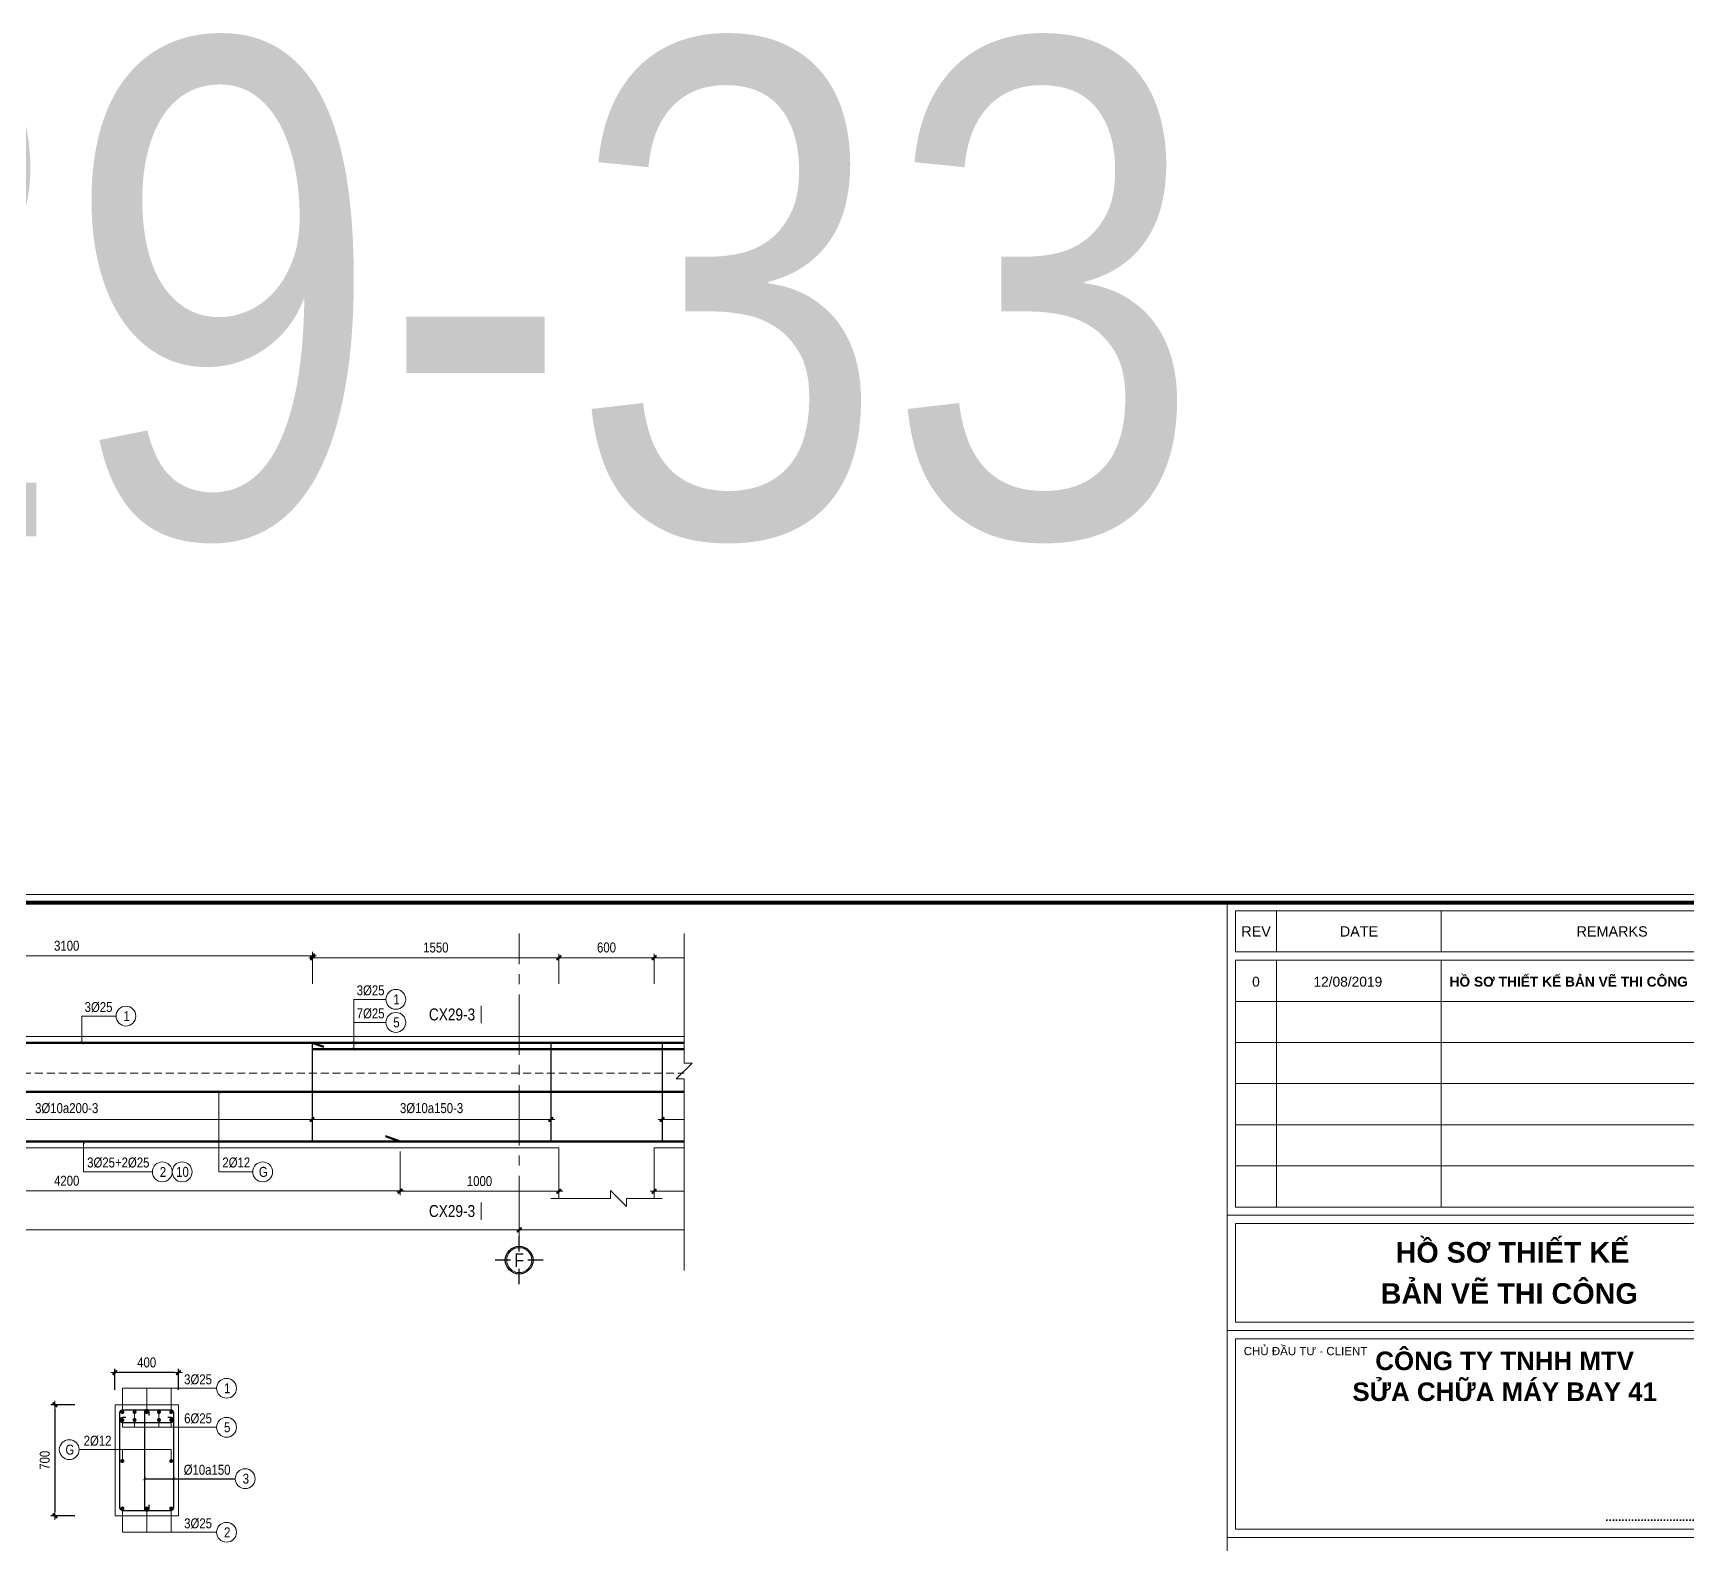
# Model space of a CAD drawing. Header units: millimetres. Extents: x 397144 to 8960116, y 345581 to 674207.
# Drawn here: x 5007547 to 5017964, y 613014 to 622534 of the extents above; entities that cross this region are included whole.
import ezdxf
from ezdxf.enums import TextEntityAlignment as Align
from ezdxf.xclip import XClip

# ---------------------------------------------------------------- set-up
doc = ezdxf.new("R2010")
doc.units = ezdxf.units.MM
doc.header["$XCLIPFRAME"] = 0
doc.header["$PDSIZE"] = -10
for name, pattern in [('CENTER2', [28.575, 19.05, -3.175, 3.175, -3.175]), ('DOT2', [0.125, 0, -0.125]), ('HIDDEN', [0.375, 0.25, -0.125])]:
    doc.linetypes.add(name, pattern=pattern)
doc.layers.get('0').update_dxf_attribs({"linetype": 'CONTINUOUS'})
doc.layers.get('Defpoints').update_dxf_attribs({"color": 12, "linetype": 'CONTINUOUS'})
for name, color, linetype, lineweight in [('2', 2, 'CONTINUOUS', 20), ('CDAI', 8, 'CONTINUOUS', 30), ('CTHEP', 2, 'CONTINUOUS', 50), ('DBAO', 3, 'CONTINUOUS', 20), ('DGIONG', 4, 'CONTINUOUS', 13), ('KTH', 150, 'CONTINUOUS', 5), ('Net khuat', 8, 'HIDDEN', 13), ('STICK', 1, 'CONTINUOUS', 9), ('TEXT', 7, 'CONTINUOUS', 15)]:
    doc.layers.add(name, color=color, linetype=linetype, lineweight=lineweight)
doc.layers.add('8', color=8, linetype='CONTINUOUS')
doc.layers.add('CHG_XX_Khung ten$0$TKTC', color=1, linetype='CONTINUOUS')
doc.styles.add('CHG_XX_Khung ten$0$A1 BORDER$0$ARIAL', font='arial.ttf')
doc.styles.add('CHG_XX_Khung ten$0$A1 BORDER$0$Title Block DD$0$ARIAL', font='arial.ttf')
doc.styles.add('CHG_XX_Khung ten$0$A1 BORDER$0$Title Block DD$0$Arial - Bold', font='arialbd.ttf', dxfattribs={"height": 2.5})
doc.styles.add('CHG_XX_Khung ten$0$arial', font='arial.ttf')
doc.styles.add('CHG_XX_Khung ten$0$Arial - Bold', font='arialbd.ttf')
doc.styles.add('CHG_XX_Khung ten$0$ArialB', font='arialbd.ttf')
doc.styles.add('HELVECONDENSE', font='VHELVCN_0.TTF')
doc.styles.add('Star-HelCon', font='VHELVCN_0.TTF')
doc.styles.add('TTP-HelCon', font='VHELVCN_0.TTF')
doc.styles.add('VNI-HELVE-CONDENSE', font='VHELVCN_0.TTF')
doc.dimstyles.new('kc-25', dxfattribs={"dimtxt": 62.5, "dimasz": 20, "dimexe": 20, "dimexo": 50, "dimgap": 25, "dimtad": 3, "dimdec": 0, "dimzin": 0, "dimdsep": 46, "dimtxsty": 'VNI-HELVE-CONDENSE', "dimblk": 'DIM', "dimcen": 2.5, "dimclrd": 256, "dimclre": 154, "dimclrt": 7, "dimaunit": 1, "dimadec": 0, "dimazin": 0, "dimtfac": 1, "dimtdec": 0, "dimtix": 1, "dimtmove": 0, "dimatfit": 3, "dimldrblk": 'DOT', "dimfxl": 1, "dimtolj": 1, "dimtzin": 0, "dimarcsym": 0})
doc.dimstyles.new('TTP-25', dxfattribs={"dimscale": 25, "dimtxt": 2.5, "dimasz": 1, "dimexe": 1, "dimexo": 1, "dimgap": 0.09, "dimtad": 0, "dimdec": 4, "dimrnd": 5, "dimzin": 9, "dimdsep": 46, "dimtxsty": 'TTP-HelCon', "dimblk": 'Stick1', "dimcen": 0.09, "dimdle": 1.5, "dimclrd": 256, "dimclre": 256, "dimclrt": 7, "dimadec": 0, "dimazin": 0, "dimtfac": 1, "dimtdec": 4, "dimtmove": 0, "dimatfit": 3, "dimldrblk": '_ArchTick1', "dimfxl": 1, "dimtvp": 1, "dimtolj": 1, "dimtzin": 0, "dimarcsym": 0})

# ---------------------------------------------------------------- blocks, each defined once
blk = doc.blocks.new('Stick1')
at = {"layer": 'STICK'}
h = blk.add_hatch(color=256, dxfattribs=at)
edge = h.paths.add_edge_path()
edge.add_line((0.3, 0.5), (-0.5, -0.3))
edge.add_arc((-0.4, -0.4), 0.141, 135, 315)
edge.add_line((-0.3, -0.5), (0.5, 0.3))
edge.add_arc((0.4, 0.4), 0.141, 315, 495)
blk.add_line((1, 0), (-1, 0), dxfattribs=at)
blk.add_lwpolyline([(0.3, 0.5), (-0.5, -0.3, 1), (-0.3, -0.5), (0.5, 0.3, 1), (0.3, 0.5, 1)], format="xyb", dxfattribs=at)
blk = doc.blocks.new('*D8674')
at = {"layer": 'Defpoints', "color": 0, "transparency": 16777216}
for p in [(5055807, 523471), (5053658, 523282), (5055807, 523282)]:
    blk.add_point(p, dxfattribs=at)
at = {"layer": 'KTH', "lineweight": -2, "transparency": 16777216}
for p, q in [((5053658, 523307), (5053658, 523496)), ((5053683, 523471), (5055782, 523471)), ((5055807, 523307), (5055807, 523496))]:
    blk.add_line(p, q, dxfattribs=at)
at = {"layer": 'KTH', "lineweight": -2, "transparency": 16777216, "xscale": 25, "yscale": 25, "zscale": 25, "rotation": 180}
blk.add_blockref('Stick1', (5053658, 523471), dxfattribs=at)
at = {"layer": 'KTH', "lineweight": -2, "transparency": 16777216, "xscale": 25, "yscale": 25, "zscale": 25}
blk.add_blockref('Stick1', (5055807, 523471), dxfattribs=at)
at = {"layer": 'KTH', "color": 7, "transparency": 16777216, "insert": (5054733, 523535), "char_height": 62.5, "attachment_point": 5, "style": 'TTP-HelCon'}
blk.add_mtext('\\A1;2150', dxfattribs=at)
blk = doc.blocks.new('_ArchTick1')
at = {"color": 0, "const_width": 3.81}
blk.add_lwpolyline([(-12.7, -12.7), (12.7, 12.7)], dxfattribs=at)
blk = doc.blocks.new('*D8675')
at = {"layer": 'Defpoints', "color": 0, "transparency": 16777216}
for p in [(5051503, 522526), (5051503, 522452), (5053008, 522509)]:
    blk.add_point(p, dxfattribs=at)
at = {"layer": 'KTH', "lineweight": -2, "transparency": 16777216}
for p, q in [((5051503, 522501), (5051503, 522427)), ((5052983, 522452), (5051528, 522452)), ((5053008, 522484), (5053008, 522427))]:
    blk.add_line(p, q, dxfattribs=at)
at = {"layer": 'KTH', "lineweight": -2, "transparency": 16777216, "xscale": 25, "yscale": 25, "zscale": 25, "rotation": 180}
blk.add_blockref('Stick1', (5051503, 522452), dxfattribs=at)
at = {"layer": 'KTH', "lineweight": -2, "transparency": 16777216, "xscale": 25, "yscale": 25, "zscale": 25}
blk.add_blockref('Stick1', (5053008, 522452), dxfattribs=at)
at = {"layer": 'KTH', "color": 7, "transparency": 16777216, "insert": (5052256, 522522), "char_height": 62.5, "attachment_point": 5, "style": 'TTP-HelCon'}
blk.add_mtext('\\A1;3Þ10a150-3', dxfattribs=at)
blk = doc.blocks.new('*D8676')
at = {"layer": 'Defpoints', "color": 0, "transparency": 16777216}
for p in [(5055807, 522526), (5053708, 522509), (5055807, 522452)]:
    blk.add_point(p, dxfattribs=at)
at = {"layer": 'KTH', "lineweight": -2, "transparency": 16777216}
for p, q in [((5053708, 522484), (5053708, 522427)), ((5053733, 522452), (5055782, 522452)), ((5055807, 522501), (5055807, 522427))]:
    blk.add_line(p, q, dxfattribs=at)
at = {"layer": 'KTH', "lineweight": -2, "transparency": 16777216, "xscale": 25, "yscale": 25, "zscale": 25, "rotation": 180}
blk.add_blockref('Stick1', (5053708, 522452), dxfattribs=at)
at = {"layer": 'KTH', "lineweight": -2, "transparency": 16777216, "xscale": 25, "yscale": 25, "zscale": 25}
blk.add_blockref('Stick1', (5055807, 522452), dxfattribs=at)
at = {"layer": 'KTH', "color": 7, "transparency": 16777216, "insert": (5054758, 522522), "char_height": 62.5, "attachment_point": 5, "style": 'TTP-HelCon'}
blk.add_mtext('\\A1;5Þ10a150-3', dxfattribs=at)
blk = doc.blocks.new('*D8680')
at = {"layer": 'Defpoints', "color": 0, "transparency": 16777216}
for p in [(5053058, 523471), (5051507, 523282), (5053058, 523282)]:
    blk.add_point(p, dxfattribs=at)
at = {"layer": 'KTH', "lineweight": -2, "transparency": 16777216}
for p, q in [((5051507, 523307), (5051507, 523496)), ((5051532, 523471), (5053033, 523471)), ((5053058, 523307), (5053058, 523496))]:
    blk.add_line(p, q, dxfattribs=at)
at = {"layer": 'KTH', "lineweight": -2, "transparency": 16777216, "xscale": 25, "yscale": 25, "zscale": 25, "rotation": 180}
blk.add_blockref('Stick1', (5051507, 523471), dxfattribs=at)
at = {"layer": 'KTH', "lineweight": -2, "transparency": 16777216, "xscale": 25, "yscale": 25, "zscale": 25}
blk.add_blockref('Stick1', (5053058, 523471), dxfattribs=at)
at = {"layer": 'KTH', "color": 7, "transparency": 16777216, "insert": (5052283, 523535), "char_height": 62.5, "attachment_point": 5, "style": 'TTP-HelCon'}
blk.add_mtext('\\A1;1550', dxfattribs=at)
blk = doc.blocks.new('dau truc')
blk.add_circle((0, 0), 180)
at = {"layer": '8'}
for p, q in [((0, 127), (0, 345)), ((-127, 0), (-345, 0)), ((345, 0), (127, 0)), ((0, -345), (0, -127))]:
    blk.add_line(p, q, dxfattribs=at)
blk.add_circle((0, 0), 200, dxfattribs=at)
at = {"layer": 'TEXT', "style": 'HELVECONDENSE'}
blk.add_attdef('A', text='', height=233, dxfattribs=at).set_placement((0, 0), align=Align.MIDDLE)
blk = doc.blocks.new('*D8682')
at = {"layer": 'Defpoints', "color": 0, "transparency": 16777216}
for p in [(5053658, 523471), (5053058, 523307), (5053658, 523282)]:
    blk.add_point(p, dxfattribs=at)
at = {"layer": 'KTH', "lineweight": -2, "transparency": 16777216}
for p, q in [((5053058, 523332), (5053058, 523496)), ((5053083, 523471), (5053633, 523471)), ((5053658, 523307), (5053658, 523496))]:
    blk.add_line(p, q, dxfattribs=at)
at = {"layer": 'KTH', "lineweight": -2, "transparency": 16777216, "xscale": 25, "yscale": 25, "zscale": 25, "rotation": 180}
blk.add_blockref('Stick1', (5053058, 523471), dxfattribs=at)
at = {"layer": 'KTH', "lineweight": -2, "transparency": 16777216, "xscale": 25, "yscale": 25, "zscale": 25}
blk.add_blockref('Stick1', (5053658, 523471), dxfattribs=at)
at = {"layer": 'KTH', "color": 7, "transparency": 16777216, "insert": (5053358, 523535), "char_height": 62.5, "attachment_point": 5, "style": 'TTP-HelCon'}
blk.add_mtext('\\A1;600', dxfattribs=at)
blk = doc.blocks.new('DIM')
h = blk.add_hatch(color=1)
h.paths.add_polyline_path([(0.49, 0.29, 1), (0.29, 0.49), (-0.19, 0), (0.19, 0)])
h.paths.add_polyline_path([(0.19, 0), (-0.19, 0), (-0.49, -0.29, 1), (-0.29, -0.49)])
at = {"color": 9}
for p, q in [((-0.19, 0), (-1.5, 0)), ((0.19, 0), (1.5, 0))]:
    blk.add_line(p, q, dxfattribs=at)
at = {"color": 1}
for p, q in [((-0.49, -0.29), (0.29, 0.49)), ((-0.29, -0.49), (0.49, 0.29)), ((-0.19, 0), (0.19, 0))]:
    blk.add_line(p, q, dxfattribs=at)
blk.add_arc((-0.39, -0.39), 0.138, 135, 315, dxfattribs=at)
blk = doc.blocks.new('*D8684')
at = {"layer": 'Defpoints', "color": 0, "transparency": 16777216}
for p in [(5052058, 522274), (5053058, 522274), (5053058, 521999)]:
    blk.add_point(p, dxfattribs=at)
at = {"layer": 'KTH', "lineweight": -2, "transparency": 16777216}
for p, q in [((5052058, 522249), (5052058, 521974)), ((5053058, 522249), (5053058, 521974)), ((5052083, 521999), (5053033, 521999))]:
    blk.add_line(p, q, dxfattribs=at)
at = {"layer": 'KTH', "lineweight": -2, "transparency": 16777216, "xscale": 25, "yscale": 25, "zscale": 25, "rotation": 180}
blk.add_blockref('Stick1', (5052058, 521999), dxfattribs=at)
at = {"layer": 'KTH', "lineweight": -2, "transparency": 16777216, "xscale": 25, "yscale": 25, "zscale": 25}
blk.add_blockref('Stick1', (5053058, 521999), dxfattribs=at)
at = {"layer": 'KTH', "color": 7, "transparency": 16777216, "insert": (5052558, 522063), "char_height": 62.5, "attachment_point": 5, "style": 'TTP-HelCon'}
blk.add_mtext('\\A1;1000', dxfattribs=at)
blk = doc.blocks.new('*D1593')
at = {"layer": 'Defpoints', "color": 0, "transparency": 16777216}
for p in [(5052808, 521953), (5062908, 521953), (5062908, 521756)]:
    blk.add_point(p, dxfattribs=at)
at = {"layer": 'KTH', "lineweight": -2, "transparency": 16777216}
for p, q in [((5052808, 521928), (5052808, 521731)), ((5062908, 521928), (5062908, 521731)), ((5052833, 521756), (5062883, 521756))]:
    blk.add_line(p, q, dxfattribs=at)
at = {"layer": 'KTH', "lineweight": -2, "transparency": 16777216, "xscale": 25, "yscale": 25, "zscale": 25, "rotation": 180}
blk.add_blockref('Stick1', (5052808, 521756), dxfattribs=at)
at = {"layer": 'KTH', "lineweight": -2, "transparency": 16777216, "xscale": 25, "yscale": 25, "zscale": 25}
blk.add_blockref('Stick1', (5062908, 521756), dxfattribs=at)
at = {"layer": 'KTH', "color": 7, "transparency": 16777216, "insert": (5057858, 521819), "char_height": 62.5, "attachment_point": 5, "style": 'TTP-HelCon'}
blk.add_mtext('\\A1;10100', dxfattribs=at)
blk = doc.blocks.new('MC')
at = {"layer": 'CTHEP', "const_width": 10}
blk.add_lwpolyline([(0, 150), (0, 0)], dxfattribs=at)
at = {"layer": 'TEXT', "style": 'TTP-HelCon'}
blk.add_attdef('A', text='', height=100, dxfattribs=at).set_placement((-50, 26), align=Align.RIGHT)
blk = doc.blocks.new('*D8705')
at = {"layer": 'Defpoints', "color": 0, "transparency": 16777216}
for p in [(5051507, 523482), (5048409, 523293), (5051507, 523307)]:
    blk.add_point(p, dxfattribs=at)
at = {"layer": 'KTH', "lineweight": -2, "transparency": 16777216}
for p, q in [((5048409, 523318), (5048409, 523507)), ((5048434, 523482), (5051482, 523482)), ((5051507, 523332), (5051507, 523507))]:
    blk.add_line(p, q, dxfattribs=at)
at = {"layer": 'KTH', "lineweight": -2, "transparency": 16777216, "xscale": 25, "yscale": 25, "zscale": 25, "rotation": 180}
blk.add_blockref('Stick1', (5048409, 523482), dxfattribs=at)
at = {"layer": 'KTH', "lineweight": -2, "transparency": 16777216, "xscale": 25, "yscale": 25, "zscale": 25}
blk.add_blockref('Stick1', (5051507, 523482), dxfattribs=at)
at = {"layer": 'KTH', "color": 7, "transparency": 16777216, "insert": (5049958, 523546), "char_height": 62.5, "attachment_point": 5, "style": 'TTP-HelCon'}
blk.add_mtext('\\A1;3100', dxfattribs=at)
blk = doc.blocks.new('*D8706')
at = {"layer": 'Defpoints', "color": 0, "transparency": 16777216}
for p in [(5052058, 522249), (5047858, 522061), (5052058, 522001)]:
    blk.add_point(p, dxfattribs=at)
at = {"layer": 'KTH', "lineweight": -2, "transparency": 16777216}
for p, q in [((5052058, 522224), (5052058, 521976)), ((5047858, 522036), (5047858, 521976)), ((5047883, 522001), (5052033, 522001))]:
    blk.add_line(p, q, dxfattribs=at)
at = {"layer": 'KTH', "lineweight": -2, "transparency": 16777216, "xscale": 25, "yscale": 25, "zscale": 25, "rotation": 180}
blk.add_blockref('Stick1', (5047858, 522001), dxfattribs=at)
at = {"layer": 'KTH', "lineweight": -2, "transparency": 16777216, "xscale": 25, "yscale": 25, "zscale": 25}
blk.add_blockref('Stick1', (5052058, 522001), dxfattribs=at)
at = {"layer": 'KTH', "color": 7, "transparency": 16777216, "insert": (5049958, 522065), "char_height": 62.5, "attachment_point": 5, "style": 'TTP-HelCon'}
blk.add_mtext('\\A1;4200', dxfattribs=at)
blk = doc.blocks.new('*D1596')
at = {"layer": 'Defpoints', "color": 0, "transparency": 16777216}
for p in [(5052808, 521953), (5046408, 521874), (5046408, 521756)]:
    blk.add_point(p, dxfattribs=at)
at = {"layer": 'KTH', "lineweight": -2, "transparency": 16777216}
for p, q in [((5052808, 521928), (5052808, 521731)), ((5046408, 521849), (5046408, 521731)), ((5052783, 521756), (5046433, 521756))]:
    blk.add_line(p, q, dxfattribs=at)
at = {"layer": 'KTH', "lineweight": -2, "transparency": 16777216, "xscale": 25, "yscale": 25, "zscale": 25, "rotation": 180}
blk.add_blockref('Stick1', (5046408, 521756), dxfattribs=at)
at = {"layer": 'KTH', "lineweight": -2, "transparency": 16777216, "xscale": 25, "yscale": 25, "zscale": 25}
blk.add_blockref('Stick1', (5052808, 521756), dxfattribs=at)
at = {"layer": 'KTH', "color": 7, "transparency": 16777216, "insert": (5049608, 521819), "char_height": 62.5, "attachment_point": 5, "style": 'TTP-HelCon'}
blk.add_mtext('\\A1;6400', dxfattribs=at)
blk = doc.blocks.new('*D8708')
at = {"layer": 'Defpoints', "color": 0, "transparency": 16777216}
for p in [(5048413, 522592), (5051503, 522592), (5051503, 522452)]:
    blk.add_point(p, dxfattribs=at)
at = {"layer": 'KTH', "lineweight": -2, "transparency": 16777216}
for p, q in [((5048413, 522567), (5048413, 522427)), ((5051503, 522567), (5051503, 522427)), ((5048438, 522452), (5051478, 522452))]:
    blk.add_line(p, q, dxfattribs=at)
at = {"layer": 'KTH', "lineweight": -2, "transparency": 16777216, "xscale": 25, "yscale": 25, "zscale": 25, "rotation": 180}
blk.add_blockref('Stick1', (5048413, 522452), dxfattribs=at)
at = {"layer": 'KTH', "lineweight": -2, "transparency": 16777216, "xscale": 25, "yscale": 25, "zscale": 25}
blk.add_blockref('Stick1', (5051503, 522452), dxfattribs=at)
at = {"layer": 'KTH', "color": 7, "transparency": 16777216, "insert": (5049958, 522522), "char_height": 62.5, "attachment_point": 5, "style": 'TTP-HelCon'}
blk.add_mtext('\\A1;3Þ10a200-3', dxfattribs=at)
blk = doc.blocks.new('*D8711')
at = {"layer": 'Defpoints', "color": 0, "ltscale": 0.8, "transparency": 16777216}
for p in [(5053658, 522299), (5055108, 522299), (5055108, 521999)]:
    blk.add_point(p, dxfattribs=at)
at = {"layer": 'KTH', "linetype": 'DOT2', "lineweight": -2, "ltscale": 0.8, "transparency": 16777216}
for p, q in [((5053658, 522274), (5053658, 521974)), ((5055108, 522274), (5055108, 521974))]:
    blk.add_line(p, q, dxfattribs=at)
at = {"layer": 'KTH', "lineweight": -2, "ltscale": 0.8, "transparency": 16777216}
blk.add_line((5053683, 521999), (5055083, 521999), dxfattribs=at)
at = {"layer": 'KTH', "lineweight": -2, "ltscale": 0.8, "transparency": 16777216, "xscale": 25, "yscale": 25, "zscale": 25, "rotation": 180}
blk.add_blockref('Stick1', (5053658, 521999), dxfattribs=at)
at = {"layer": 'KTH', "lineweight": -2, "ltscale": 0.8, "transparency": 16777216, "xscale": 25, "yscale": 25, "zscale": 25}
blk.add_blockref('Stick1', (5055108, 521999), dxfattribs=at)
at = {"layer": 'KTH', "color": 7, "ltscale": 0.8, "transparency": 16777216, "insert": (5054383, 522063), "char_height": 62.5, "attachment_point": 5, "style": 'TTP-HelCon'}
blk.add_mtext('\\A1;1450', dxfattribs=at)
blk = doc.blocks.new('CHG_XX_Khung ten')
for p, q in [((687, 577), (687, 17)), ((687, 501), (824, 501)), ((687, 473), (824, 473)), ((687, 422.69), (824, 422.69))]:
    blk.add_line(p, q)
at = {"linetype": 'Continuous'}
for p, q in [((699, 575), (699, 565)), ((739, 575), (739, 565)), ((699, 563), (699, 503)), ((739, 563), (739, 503))]:
    blk.add_line(p, q, dxfattribs=at)
blk.add_lwpolyline([(15, 579), (826, 579), (826, 15), (15, 15)], close=True)
at = {"color": 4, "linetype": 'Continuous', "const_width": 1}
blk.add_lwpolyline([(17, 577), (824, 577), (824, 17), (17, 17)], close=True, dxfattribs=at)
at = {"linetype": 'Continuous'}
for points in [[(822, 565), (689, 565), (689, 575), (822, 575)], [(822, 553), (689, 553), (689, 563), (822, 563)], [(822, 543), (689, 543), (689, 553), (822, 553)], [(822, 533), (689, 533), (689, 543), (822, 543)], [(822, 523), (689, 523), (689, 533), (822, 533)], [(822, 513), (689, 513), (689, 523), (822, 523)], [(822, 503), (689, 503), (689, 513), (822, 513)], [(689, 499), (822, 499), (822, 475), (689, 475)]]:
    blk.add_lwpolyline(points, close=True, dxfattribs=at)
for s, height, style, p in [('REV', 2.5, 'CHG_XX_Khung ten$0$A1 BORDER$0$ARIAL', (694, 570)), ('DATE', 2.5, 'CHG_XX_Khung ten$0$A1 BORDER$0$ARIAL', (719, 570)), ('REMARKS', 2.5, 'CHG_XX_Khung ten$0$A1 BORDER$0$ARIAL', (780.5, 570)), ('0', 2.39, 'CHG_XX_Khung ten$0$arial', (693.97, 557.78)), ('12/08/2019', 2.389, 'CHG_XX_Khung ten$0$arial', (716.29, 557.78))]:
    blk.add_text(s, height=height, dxfattribs=dict(style=style)).set_placement(p, align=Align.MIDDLE_CENTER)
for s, height, style, p in [('HỒ SƠ THIẾT KẾ BẢN VẼ THI CÔNG', 2.3887, 'CHG_XX_Khung ten$0$ArialB', (741, 557.78)), ('CHỦ ĐẦU TƯ - CLIENT', 2, 'CHG_XX_Khung ten$0$A1 BORDER$0$Title Block DD$0$ARIAL', (691, 468))]:
    blk.add_text(s, height=height, dxfattribs=dict(style=style)).set_placement(p, align=Align.MIDDLE_LEFT)
at = {"style": 'CHG_XX_Khung ten$0$A1 BORDER$0$Title Block DD$0$Arial - Bold'}
blk.add_text('.....................................................', height=2, dxfattribs=at).set_placement((820, 427.69), align=Align.MIDDLE_RIGHT)
at = {"layer": 'CHG_XX_Khung ten$0$TKTC', "style": 'CHG_XX_Khung ten$0$Arial - Bold'}
for s, p in [('HỒ SƠ THIẾT KẾ', (756.29, 492)), ('BẢN VẼ THI CÔNG', (755.5, 482))]:
    blk.add_text(s, height=5, dxfattribs=at).set_placement(p, align=Align.MIDDLE_CENTER)
at = {"ltscale": 10, "insert": (754.39, 467.87), "char_height": 4.5, "width": 83.001, "attachment_point": 2, "style": 'CHG_XX_Khung ten$0$A1 BORDER$0$Title Block DD$0$Arial - Bold', "bg_fill": 2}
blk.add_mtext('CÔNG TY TNHH MTV\\PSỬA CHỮA MÁY BAY 41', dxfattribs=at)
at = {"linetype": 'Continuous'}
blk.add_lwpolyline([(689, 471), (822, 471), (822, 424.69), (689, 424.69)], close=True, dxfattribs=at)
blk = doc.blocks.new('*D8641')
at = {"layer": 'Defpoints', "color": 0, "ltscale": 500, "transparency": 16777216}
for p in [(5008063, 614093), (5008063, 613960), (5008463, 613960)]:
    blk.add_point(p, dxfattribs=at)
at = {"layer": 'KTH', "lineweight": -2, "ltscale": 500, "transparency": 16777216}
for p, q in [((5008063, 613985), (5008063, 614118)), ((5008438, 614093), (5008088, 614093)), ((5008463, 613985), (5008463, 614118))]:
    blk.add_line(p, q, dxfattribs=at)
at = {"layer": 'KTH', "lineweight": -2, "ltscale": 500, "transparency": 16777216, "xscale": 25, "yscale": 25, "zscale": 25, "rotation": 180}
blk.add_blockref('Stick1', (5008063, 614093), dxfattribs=at)
at = {"layer": 'KTH', "lineweight": -2, "ltscale": 500, "transparency": 16777216, "xscale": 25, "yscale": 25, "zscale": 25}
blk.add_blockref('Stick1', (5008463, 614093), dxfattribs=at)
at = {"layer": 'KTH', "color": 7, "ltscale": 500, "transparency": 16777216, "insert": (5008263, 614157), "char_height": 62.5, "attachment_point": 5, "style": 'TTP-HelCon'}
blk.add_mtext('\\A1;400', dxfattribs=at)
blk = doc.blocks.new('*D8642')
at = {"layer": 'Defpoints', "color": 0, "ltscale": 500, "transparency": 16777216}
for p in [(5007835, 613891), (5007685, 613191), (5007835, 613191)]:
    blk.add_point(p, dxfattribs=at)
at = {"layer": 'KTH', "lineweight": -2, "ltscale": 500, "transparency": 16777216}
for p, q in [((5007810, 613891), (5007660, 613891)), ((5007685, 613866), (5007685, 613216)), ((5007810, 613191), (5007660, 613191))]:
    blk.add_line(p, q, dxfattribs=at)
at = {"layer": 'KTH', "lineweight": -2, "ltscale": 500, "transparency": 16777216, "xscale": 25, "yscale": 25, "zscale": 25}
for p, rotation in [((5007685, 613891), 90), ((5007685, 613191), 270)]:
    blk.add_blockref('Stick1', p, dxfattribs=dict(at, rotation=rotation))
at = {"layer": 'KTH', "color": 7, "ltscale": 500, "transparency": 16777216, "insert": (5007621, 613541), "char_height": 62.5, "attachment_point": 5, "rotation": 90, "style": 'TTP-HelCon'}
blk.add_mtext('\\A1;700', dxfattribs=at)
blk = doc.blocks.new('CX29')
at = {"layer": 'CDAI', "ltscale": 52.5}
for p, q in [((5051503.00553, 522938.49831), (5051503.00553, 522312.52731)), ((5053008.00553, 522938.49831), (5053008.00553, 522312.52253)), ((5053708.00692, 522938.49448), (5053708.00692, 522308.49448))]:
    blk.add_line(p, q, dxfattribs=at)
at = {"layer": 'CTHEP'}
for p, q in [((5051578.00553, 522909.49831), (5051503.00553, 522934.49831)), ((5051507.04501, 522894.55729), (5055807.00692, 522894.55729)), ((5040791.73058, 522625.55855), (5088196.68235, 522625.51042)), ((5052058.00571, 522312.54741), (5051965.31321, 522346.85166))]:
    blk.add_line(p, q, dxfattribs=at)
for points in [[(5088380.04714, 522306.31091), (5088380.04714, 522934.49812), (5040638.00552, 522934.56286), (5040638.00552, 522308.30037)], [(5040673.22228, 522688.96378), (5040673.22228, 522312.57371), (5040673.22228, 522312.57371), (5040906.87594, 522312.55065), (5053058.00553, 522312.52236), (5053632.05103, 522312.52048), (5088308.99188, 522312.49833), (5088308.99188, 522835.37385)]]:
    blk.add_lwpolyline(points, dxfattribs=at)
at = {"layer": 'DBAO'}
for points in [[(5040608.00552, 521953.57045), (5040608.00552, 522973.7336), (5053205.91177, 522973.49454)], [(5088418.00552, 521953.49448), (5088418.00552, 522973.44839), (5053205.91177, 522973.49728)], [(5040908.00552, 521953.56662), (5040908.00552, 522273.54081), (5053058.00553, 522273.49831), (5053058.00553, 521953.49831)], [(5053658.00692, 522273.49448), (5062258.00553, 522273.48472)], [(5053658.00692, 521953.49448), (5053658.00692, 522273.49448)]]:
    blk.add_lwpolyline(points, dxfattribs=at)
at = {"layer": 'DGIONG'}
blk.add_lwpolyline([(5053008.00553, 521953.49831), (5053383.00692, 521953.49448), (5053383.00692, 522003.49448), (5053483.00692, 521903.49448), (5053483.00692, 521953.49448), (5053708.00692, 521953.49448)], dxfattribs=at)
for centre in [(5052031.03276, 523208.37484), (5050331.01024, 523103.08278), (5052031.03276, 523063.07584), (5050560.13702, 522121.42754), (5050685.13702, 522121.42754), (5051192.20705, 522121.48478)]:
    blk.add_circle(centre, 62.5, dxfattribs=at)
at = {"layer": 'Net khuat', "linetype": 'CENTER2', "ltscale": 20}
blk.add_line((5052808.00552, 521716.07667), (5052808.00552, 523721.41931), dxfattribs=at)
at = {"layer": 'Net khuat', "ltscale": 200}
blk.add_lwpolyline([(5040608.00552, 522743.57367), (5088410.04714, 522743.57367)], dxfattribs=at)
at = {"xscale": 0.75, "yscale": 0.75, "zscale": 0.75}
for p in [(5052568.06776, 523056.4503), (5052568.06776, 521817.70916)]:
    blk.add_blockref('MC', p, dxfattribs=at).add_auto_attribs({'A': 'CX29-3'})
at = {"layer": '2', "ltscale": 300}
ref = blk.add_blockref('dau truc', (5052808.00552, 521565.21213), dxfattribs=dict(at, xscale=0.4367131292819977, yscale=0.4367131292819977, zscale=0.4367131292819977))
ref.add_attrib('A', 'F', dxfattribs={"layer": 'TEXT', "height": 87.5, "style": 'HELVECONDENSE'}).set_placement((5052808.00552, 521565.21213), align=Align.MIDDLE)
at = {"layer": 'TEXT', "style": 'TTP-HelCon'}
for s, p in [('3Þ25', (5051784.52271, 523234.22778)), ('3Þ25', (5050070.88636, 523128.93572, 0)), ('7Þ25', (5051784.52271, 523088.92878)), ('3Þ25+2Þ25', (5050086.69579, 522149.3246)), ('2Þ12', (5050938.39918, 522149.38183, 0))]:
    blk.add_text(s, height=62.5, dxfattribs=at).set_placement(p)
at = {"layer": 'TEXT', "style": 'Star-HelCon'}
for s, p in [('1', (5052035.19942, 523208.37484)), ('1', (5050335.17691, 523103.08278)), ('5', (5052035.19942, 523063.07584)), ('2', (5050564.30368, 522121.42754)), ('10', (5050687.25091, 522121.42754)), ('G', (5051196.37372, 522121.48478))]:
    blk.add_text(s, height=62.5, dxfattribs=at).set_placement(p, align=Align.MIDDLE)
at = {"layer": 'KTH'}
for base, p1, p2, picture, middle in [((5051507.00553, 523481.8719), (5048409.00293, 523292.86806), (5051507.00553, 523306.88882), '*D8705', (5049958.00423, 523545.70523)), ((5053058.00553, 523470.89265), (5051507.00553, 523281.88882), (5053058.00553, 523281.88882), '*D8680', (5052282.50553, 523534.72599)), ((5053658.00692, 523470.89265), (5053058.00553, 523306.88882), (5053658.00692, 523281.88882), '*D8682', (5053358.00622, 523534.72599)), ((5055807.00692, 523470.88882), (5053658.00692, 523281.88882), (5055807.00692, 523281.88882), '*D8674', (5054732.50692, 523534.72216)), ((5046408.00552, 521755.51339), (5052808.00552, 521953.4964), (5046408.00552, 521873.80651), '*D1596', (5049608.00552, 521819.34672)), ((5062908.00552, 521755.51339), (5052808.00552, 521953.4964), (5062908.00552, 521953.4964), '*D1593', (5057858.00552, 521819.34672))]:
    dim = blk.add_linear_dim(base=base, p1=p1, p2=p2, angle=180, dimstyle='TTP-25', override={"dimtmove": 1}, dxfattribs=at)
    dim.commit()
    dim.dimension.update_dxf_attribs({"geometry": picture, "text_midpoint": middle})
for base, p1, p2, text, picture, middle in [((5051503.00553, 522451.9189), (5048413.00293, 522592.00744), (5051503.00553, 522591.93914), '3Þ10a200-3', '*D8708', (5049958.00423, 522521.83557)), ((5055807.00692, 522451.92596), (5053708.00692, 522509.39931), (5055807.00692, 522525.92596), '5Þ10a150-3', '*D8676', (5054757.50692, 522521.84262))]:
    dim = blk.add_linear_dim(base=base, p1=p1, p2=p2, text=text, dimstyle='TTP-25', override={"dimtmove": 1}, dxfattribs=at)
    dim.commit()
    dim.dimension.update_dxf_attribs({"geometry": picture, "text_midpoint": middle})
dim = blk.add_linear_dim(base=(5051503.00553, 522451.92596), p1=(5053008.00553, 522509.39931), p2=(5051503.00553, 522525.92596), angle=180, text='3Þ10a150-3', dimstyle='TTP-25', override={"dimtmove": 1}, dxfattribs=at)
dim.commit()
dim.dimension.update_dxf_attribs({"geometry": '*D8675', "text_midpoint": (5052255.50553, 522521.84262)})
for base, p1, p2, picture, middle in [((5052058.00553, 522001.40155), (5047858.00692, 522061.35272), (5052058.00553, 522248.54081), '*D8706', (5049958.00622, 522065.23488)), ((5053058.00553, 521999.30861), (5052058.00553, 522273.54081), (5053058.00553, 522273.52646), '*D8684', (5052558.00553, 522063.14195))]:
    dim = blk.add_linear_dim(base=base, p1=p1, p2=p2, dimstyle='TTP-25', override={"dimtmove": 1}, dxfattribs=at)
    dim.commit()
    dim.dimension.update_dxf_attribs({"geometry": picture, "text_midpoint": middle})
at = {"layer": 'KTH', "ltscale": 0.8}
dim = blk.add_linear_dim(base=(5055108.00623, 521999.29713), p1=(5053658.00693, 522299.29713), p2=(5055108.00623, 522299.29713), dimstyle='TTP-25', dxfattribs=at)
dim.commit()
dim.dimension.update_dxf_attribs({"geometry": '*D8711', "text_midpoint": (5054383.00658, 522063.13047)})
at = {"layer": 'DGIONG'}
for points in [[(5051766.01094, 522934.56673), (5051766.01067, 523208.37484), (5051968.53276, 523208.37484)], [(5050052.37459, 522934.57367), (5050052.37432, 523103.08278), (5050268.51024, 523103.08278)], [(5051766.01059, 522894.56673), (5051766.01032, 523063.07584), (5051968.53241, 523063.07584)], [(5050915.38901, 522625.52934), (5050915.38715, 522121.48478), (5051129.70705, 522121.48478)], [(5050063.68402, 522308.4718), (5050063.68376, 522121.42754), (5050497.63702, 522121.42754)]]:
    blk.add_leader(points, dimstyle='kc-25', override={"dimtad": 0, "dimldrblk": 'ArchTick', "dimfxl": 100, "dimarcsym": 1}, dxfattribs=at)

msp = doc.modelspace()

# ---------------------------------------------------------------- linework, layer by layer
at = {"layer": 'DGIONG'}
msp.add_lwpolyline([(4997699.5516, 617054.8672), (5015069.15702, 617054.8672), (5015069.15702, 602536.98804), (4997699.5516, 602536.98804)], close=True, dxfattribs=at)
msp.add_lwpolyline([(5011647.94474, 616859.92694), (5011647.94474, 616043.42858), (5011697.94474, 616043.42858), (5011597.94474, 615943.42858), (5011647.94474, 615943.42858), (5011647.94474, 614735.73646)], dxfattribs=at)

# ---------------------------------------------------------------- block references
at = {"layer": 'DBAO'}
ref = msp.add_blockref('CX29', (-42198.81169, 93236.74717), dxfattribs=at)
XClip(ref).set_block_clipping_path([(5039898.363287813, 521332.9604182728), (5053846.7564344108, 523623.1797792785)])

# ---------------------------------------------------------------- texts
at = {"layer": 'TEXT', "color": 1, "style": 'TTP-HelCon'}
msp.add_text('24 29-33', height=3125, dxfattribs=at).set_placement((5000779.63126, 619362.62651))

# ---------------------------------------------------------------- next in the draw order: block references
at = {"layer": 'KTH', "ltscale": 0.8, "xscale": 25.92478421702978, "yscale": 25.92478421702978, "zscale": 25.92478421702978}
msp.add_blockref('CHG_XX_Khung ten', (4997258.83027, 602096.26671), dxfattribs=at)

# ---------------------------------------------------------------- next in the draw order: linework, layer by layer
at = {"layer": 'CDAI'}
msp.add_lwpolyline([(5008113.40879, 613859.68007), (5008413.40879, 613859.68007, -0.4142135624), (5008432.15879, 613840.93007), (5008432.15879, 613240.93007, -0.4142135624), (5008413.40879, 613222.18007), (5008113.40879, 613222.18007, -0.4142135624), (5008094.65879, 613240.93007), (5008094.65879, 613840.93007, -0.4142135624)], format="xyb", close=True, dxfattribs=at)
for points in [[(5008131.57878, 613809.68007), (5008109.65879, 613809.68007, 0.4142135624), (5008094.65879, 613794.68007), (5008094.65879, 613794.68007, 0.4142135624), (5008109.65879, 613779.68007), (5008417.15879, 613779.68007, 0.4142135624), (5008432.15879, 613794.68007), (5008432.15879, 613794.68007, 0.4142135624), (5008417.15879, 613809.68007), (5008395.2388, 613809.68007)], [(5008278.40879, 613822.76008), (5008278.40879, 613844.68007, 0.4142135624), (5008263.40879, 613859.68007), (5008263.40879, 613859.68007, 0.4142135624), (5008248.40879, 613844.68007), (5008248.40879, 613237.18007, 0.4142135624), (5008263.40879, 613222.18007), (5008263.40879, 613222.18007, 0.4142135624), (5008278.40879, 613237.18007), (5008278.40879, 613259.10006)]]:
    msp.add_lwpolyline(points, format="xyb", dxfattribs=at)
at = {"layer": 'CTHEP', "const_width": 12.5}
for points in [[(5008103.40879, 613844.68007, 1), (5008115.90879, 613844.68007, 1)], [(5008103.40879, 613794.68007, 1), (5008115.90879, 613794.68007, 1)], [(5008180.28379, 613844.68007, 1), (5008192.78379, 613844.68007, 1)], [(5008180.28379, 613794.68007, 1), (5008192.78379, 613794.68007, 1)], [(5008257.15879, 613844.68007, 1), (5008269.65879, 613844.68007, 1)], [(5008346.53379, 613844.68007, -1), (5008334.03379, 613844.68007, -1)], [(5008346.53379, 613794.68007, -1), (5008334.03379, 613794.68007, -1)], [(5008410.90879, 613844.68007, 1), (5008423.40879, 613844.68007, 1)], [(5008410.90879, 613794.68007, 1), (5008423.40879, 613794.68007, 1)], [(5008115.90879, 613536.52313, -1), (5008103.40879, 613536.52313, -1)], [(5008423.40879, 613536.52313, -1), (5008410.90879, 613536.52313, -1)], [(5008103.40879, 613237.18007, 1), (5008115.90879, 613237.18007, 1)], [(5008257.15879, 613237.18007, 1), (5008269.65879, 613237.18007, 1)], [(5008410.90879, 613237.18007, 1), (5008423.40879, 613237.18007, 1)]]:
    msp.add_lwpolyline(points, format="xyb", close=True, dxfattribs=at)
at = {"layer": 'DBAO', "flags": 128}
for points in [[(5008063.40879, 613890.93007), (5008463.40879, 613890.93007)], [(5008463.40879, 613890.93007), (5008463.40879, 613190.93007), (5008063.40879, 613190.93007), (5008063.40879, 613890.93007)]]:
    msp.add_lwpolyline(points, dxfattribs=at)
at = {"layer": 'DGIONG'}
for p, q in [((5008109.65879, 613844.68007), (5008109.65879, 613994.68007)), ((5008109.65879, 613994.68007), (5008703.40879, 613994.68007)), ((5008263.40879, 613844.68007), (5008263.40879, 613994.68007)), ((5008417.15879, 613844.68007), (5008417.15879, 613994.68007)), ((5008109.65879, 613794.68007), (5008109.65879, 613748.63558)), ((5008186.53379, 613844.68007), (5008186.53379, 613748.63558)), ((5008340.28379, 613844.68007), (5008340.28379, 613748.63558)), ((5008417.15879, 613794.68007), (5008417.15879, 613748.63558)), ((5008109.65879, 613748.63558), (5008703.40879, 613748.63558)), ((5008417.15879, 613607.90492), (5007837.61128, 613607.90492)), ((5008109.65879, 613536.52313), (5008109.65879, 613607.90492)), ((5008417.15879, 613536.52313), (5008417.15879, 613607.90492)), ((5008109.65879, 613087.18007), (5008109.65879, 613237.18007)), ((5008263.40879, 613087.18007), (5008263.40879, 613237.18007)), ((5008417.15879, 613087.18007), (5008417.15879, 613237.18007)), ((5008109.65879, 613087.18007), (5008703.40879, 613087.18007))]:
    msp.add_line(p, q, dxfattribs=at)
for centre in [(5008765.90879, 613994.68007), (5008765.90879, 613748.63558), (5007775.11128, 613607.90492), (5008883.4967, 613424.74442), (5008765.90879, 613087.18007)]:
    msp.add_circle(centre, 62.5, dxfattribs=at)

# ---------------------------------------------------------------- next in the draw order: texts
at = {"layer": 'TEXT', "style": 'TTP-HelCon'}
for s, p in [('3Þ25', (5008498.86713, 614019.68007)), ('6Þ25', (5008498.86713, 613773.63558)), ('2Þ12', (5007865.90294, 613632.90492)), ('Þ10a150', (5008496.09301, 613449.74442)), ('3Þ25', (5008499.13247, 613112.18007))]:
    msp.add_text(s, height=62.5, dxfattribs=at).set_placement(p)
at = {"layer": 'TEXT', "style": 'Star-HelCon'}
for s, p in [('1', (5008770.07546, 613994.68007)), ('5', (5008770.07546, 613748.63558)), ('G', (5007779.27794, 613607.90492)), ('3', (5008887.66337, 613424.74442)), ('2', (5008770.07546, 613087.18007))]:
    msp.add_text(s, height=62.5, dxfattribs=at).set_placement(p, align=Align.MIDDLE)

# ---------------------------------------------------------------- next in the draw order: dimensions: what is measured, and where the dimension line sits
at = {"layer": 'KTH', "ltscale": 500}
dim = msp.add_linear_dim(base=(5008063.40879, 614093.18007), p1=(5008463.40879, 613959.94202), p2=(5008063.40879, 613959.94202), dimstyle='TTP-25', override={"dimtxsty": 'TTP-HelCon'}, dxfattribs=at)
dim.commit()
dim.dimension.update_dxf_attribs({"geometry": '*D8641', "text_midpoint": (5008263.40879, 614157.01341)})
dim = msp.add_linear_dim(base=(5007685.20178, 613190.93007), p1=(5007835.0346, 613890.93007), p2=(5007835.0346, 613190.93007), angle=90, dimstyle='TTP-25', override={"dimtxsty": 'TTP-HelCon'}, dxfattribs=at)
dim.commit()
dim.dimension.update_dxf_attribs({"geometry": '*D8642', "text_midpoint": (5007621.36845, 613540.93007)})

# ---------------------------------------------------------------- next in the draw order: leaders
at = {"layer": 'DGIONG'}
for points in [[(5008248.40879, 613424.74442), (5008650.37081, 613424.74442)], [(5008432.15879, 613424.74442), (5008820.9967, 613424.74442)]]:
    msp.add_leader(points, dimstyle='kc-25', override={"dimtad": 0, "dimldrblk": 'ArchTick', "dimfxl": 100, "dimarcsym": 1}, dxfattribs=at)

doc.saveas('drawing.dxf')
